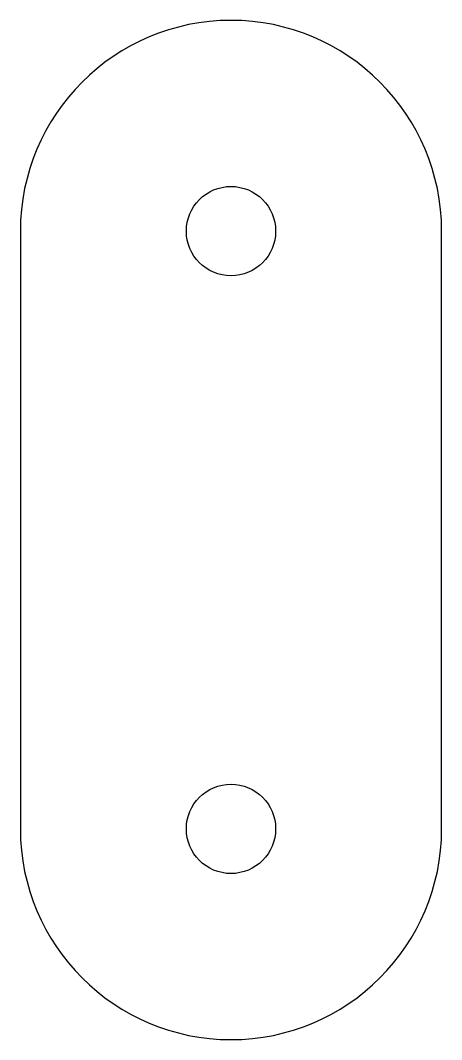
# Model space of a CAD drawing. Header units: inches. Extents: x -0.33 to 0.33, y -0.32 to 1.25.
import ezdxf

# ---------------------------------------------------------------- set-up
doc = ezdxf.new("R2010")
doc.units = ezdxf.units.IN
doc.header["$MEASUREMENT"] = 0

msp = doc.modelspace()

# ---------------------------------------------------------------- linework, layer by layer
msp.add_lwpolyline([(-0.325, 0, 1), (0.325, 0), (0.325, 0.922, 1), (-0.325, 0.922)], format="xyb", close=True)
for centre in [(0, 0.922), (0, 0)]:
    msp.add_circle(centre, 0.0689)

doc.saveas('drawing.dxf')
